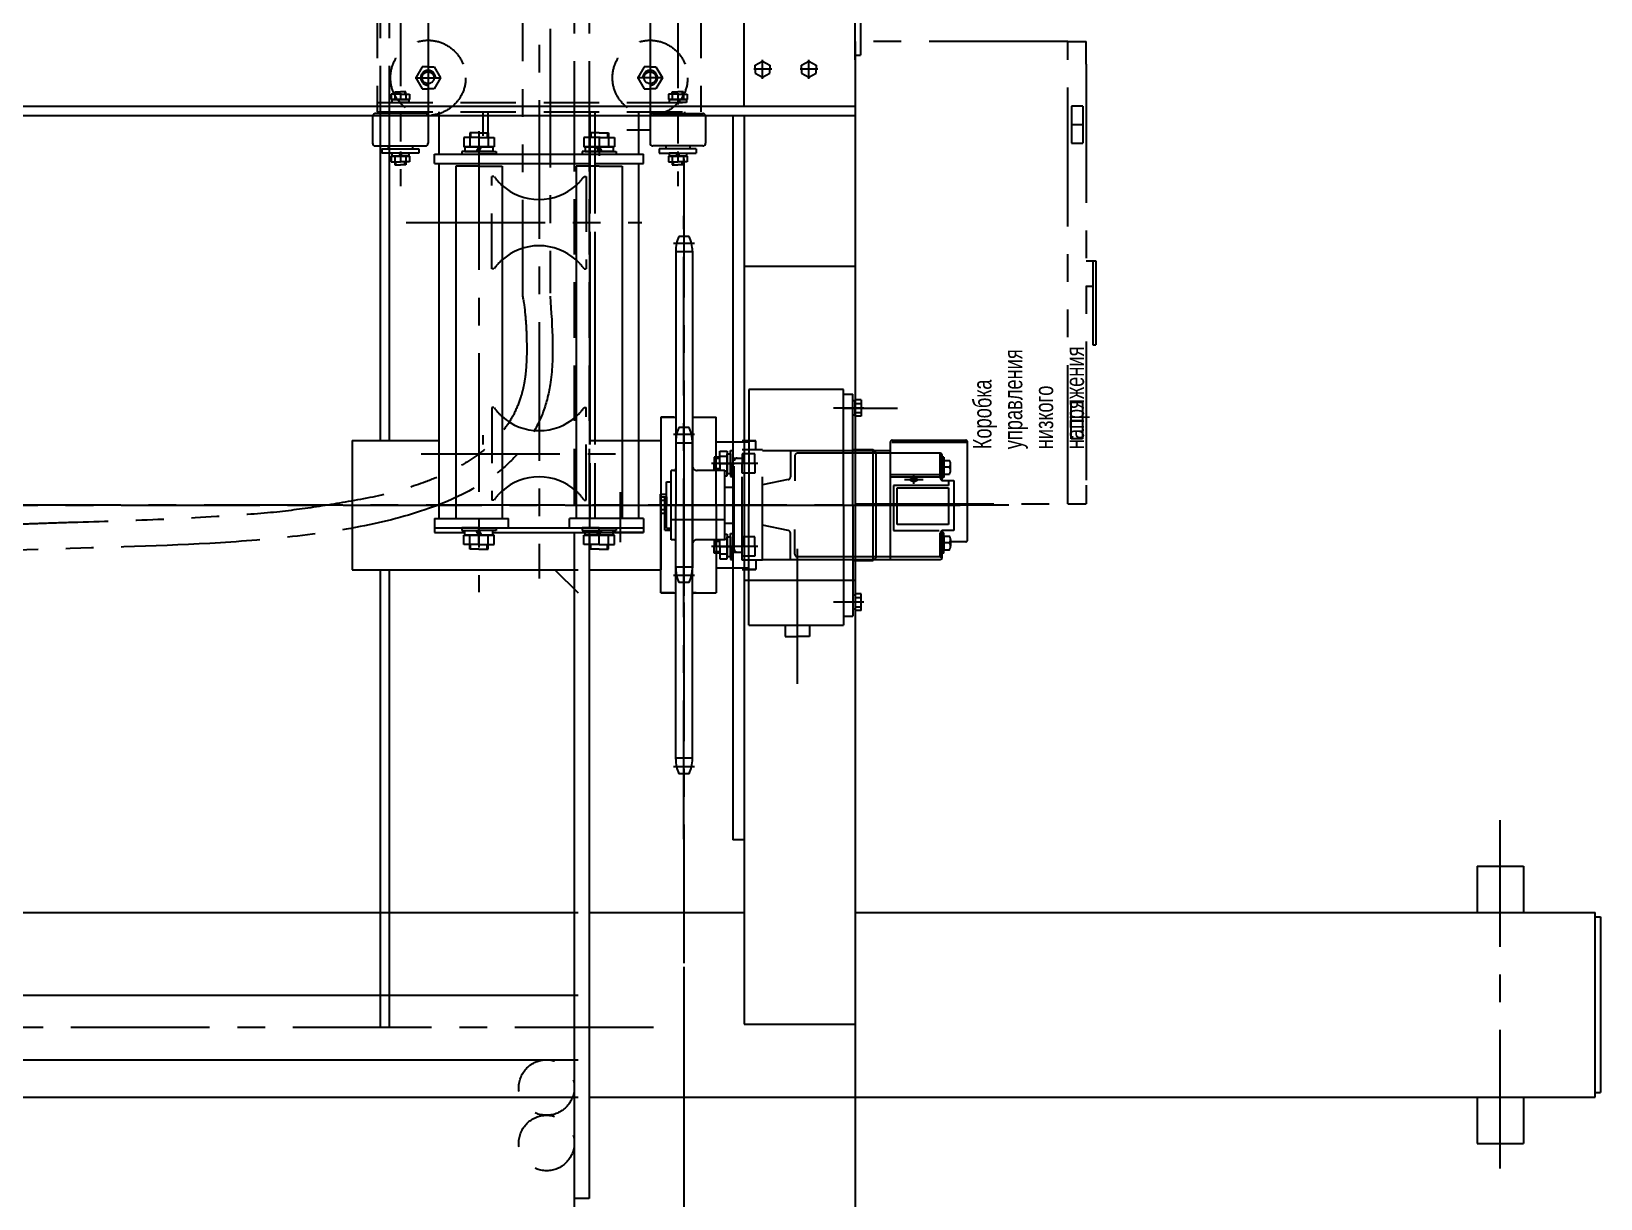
# Model space of a CAD drawing. Header units: millimetres. Extents: x 0 to 10092, y -2165 to 7128.
# Drawn here: x 4848 to 6545, y 1051 to 2314 of the extents above; entities that cross this region are included whole.
import ezdxf

# ---------------------------------------------------------------- set-up
doc = ezdxf.new("R2010")
doc.units = ezdxf.units.MM
doc.header["$LTSCALE"] = 120
for name, pattern in [('F', [0.75, 0.5, -0.25]), ('G', [2, 1.25, -0.25, 0.25, -0.25]), ('K', [2.5, 1.25, -0.25, 0.25, -0.25, 0.25, -0.25])]:
    doc.linetypes.add(name, pattern=pattern)
for name, color, linetype in [('01', 7, 'Continuous'), ('02', 1, 'Continuous'), ('04', 2, 'F'), ('05', 4, 'G'), ('07', 6, 'K'), ('08', 1, 'Continuous')]:
    doc.layers.add(name, color=color, linetype=linetype)
doc.styles.get("Standard").update_dxf_attribs({"font": 'isocp', "width": 0.707, "bigfont": 'intecad.shx'})

msp = doc.modelspace()

# ---------------------------------------------------------------- linework, layer by layer
at = {"color": 7}
for p, q in [((5277.2, 2324.7), (5277.2, 2210.1)), ((5517.2, 2324.7), (5517.2, 2210.1)), ((5289.2, 2180.9), (5289.2, 2221.9)), ((5342.2, 2200.9), (5342.2, 2221.9)), ((5505.2, 2180.9), (5505.2, 2221.9)), ((5284.2, 2170.9), (5284.2, 2180.9)), ((5510.2, 2170.9), (5510.2, 2180.9)), ((5284.2, 2170.9), (5332.2, 2170.9)), ((5289.2, 1786.9), (5289.2, 2170.9)), ((5332.2, 2167.9), (5307.2, 2167.9)), ((5332.2, 2167.9), (5357.2, 2167.9)), ((5462.2, 2167.9), (5437.2, 2167.9)), ((5462.2, 2167.9), (5487.2, 2167.9)), ((5505.2, 1786.9), (5505.2, 2170.9))]:
    msp.add_line(p, q, dxfattribs=at)
at = {"layer": '01', "color": 7, "linetype": 'Continuous'}
for p, q in [((5618.8, 2232.9), (5618.8, 2482.9)), ((5738.8, 2288.2), (5744.8, 2288.2)), ((5452.2, 2226.9), (5452.2, 2116.9)), ((5606.8, 2222.9), (5606.8, 1439.3)), ((5217.2, 2221.9), (5217.2, 2192.9)), ((5225.3, 2222.4), (5225.3, 1871.4)), ((5235.3, 2222.4), (5235.3, 1871.4)), ((5277.2, 2221.9), (5277.2, 2192.9)), ((5452.2, 2116.9), (5452.2, 2221.9)), ((5457.7, 2116.9), (5457.7, 2221.9)), ((5517.2, 2221.9), (5517.2, 2192.9)), ((5577.2, 2221.9), (5577.2, 2192.9)), ((5267.2, 2181.9), (5227.2, 2181.9)), ((5284.2, 2180.9), (5452.2, 2180.9)), ((5457.7, 2180.9), (5510.2, 2180.9)), ((5527.2, 2181.9), (5567.2, 2181.9)), ((5307.2, 2167.9), (5307.2, 1786.9)), ((5332.2, 2170.9), (5452.2, 2170.9)), ((5357.2, 2167.9), (5357.2, 1786.9)), ((5437.2, 2167.9), (5437.2, 1786.9)), ((5457.7, 2170.9), (5510.2, 2170.9)), ((5487.2, 2167.9), (5487.2, 1786.9)), ((5452.2, 2096.9), (5452.2, 1866.9)), ((5452.2, 1866.9), (5452.2, 2096.9)), ((5457.7, 1866.9), (5457.7, 2096.9)), ((5559.5, 2092), (5548.2, 2092)), ((5545, 2076.1), (5545, 1801.4)), ((5563, 2075.3), (5545, 2075.3)), ((5563, 2076.1), (5563, 1801.4)), ((5738.8, 2059.3), (5618.8, 2059.3)), ((5726.3, 1926.4), (5623.8, 1926.4)), ((5623.8, 1926.4), (5623.8, 1801.4)), ((5726.3, 1801.4), (5726.3, 1926.4)), ((5726.3, 1921.4), (5736.3, 1921.4)), ((5736.3, 1801.4), (5736.3, 1921.4)), ((5748.4, 1906.4), (5715.4, 1906.4)), ((5738.9, 1914.1), (5736.3, 1914.1)), ((5745.3, 1915.3), (5738.9, 1915.3)), ((5738.9, 1897.5), (5738.9, 1915.3)), ((5738.9, 1911.4), (5745.3, 1911.4)), ((5738.9, 1901.4), (5745.3, 1901.4)), ((5745.3, 1915.3), (5745.3, 1897.5)), ((5542.9, 1896.4), (5528.8, 1896.4)), ((5528.8, 1896.4), (5528.8, 1801.4)), ((5528.8, 1896.4), (5544, 1896.4)), ((5564, 1896.4), (5588.8, 1896.4)), ((5588.8, 1801.4), (5588.8, 1896.4)), ((5738.9, 1898.7), (5736.3, 1898.7)), ((5745.3, 1897.5), (5738.9, 1897.5)), ((5195.3, 1871.4), (5195.3, 1731.4)), ((5195.3, 1871.4), (5289.2, 1871.4)), ((5451.3, 1871.4), (5528.8, 1871.4)), ((5623.8, 1869.4), (5588.8, 1869.4)), ((5736.3, 1861.4), (5758.3, 1861.4)), ((5758.3, 1861.4), (5761.3, 1858.4)), ((5758.3, 1741.4), (5758.3, 1861.4)), ((5761.3, 1858.4), (5761.3, 1744.4)), ((5452.2, 1846.9), (5452.2, 1786.9)), ((5452.2, 1786.9), (5452.2, 1846.9)), ((5457.7, 1786.9), (5457.7, 1846.9)), ((5528.8, 1801.4), (5528.8, 1731.4)), ((5528.8, 1706.4), (5528.8, 1801.4)), ((5545, 1526.7), (5545, 1801.4)), ((5563, 1526.7), (5563, 1801.4)), ((5588.8, 1801.4), (5588.8, 1706.4)), ((5623.8, 1671.4), (5623.8, 1801.4)), ((5726.3, 1801.4), (5726.3, 1671.4)), ((5736.3, 1801.4), (5736.3, 1681.4)), ((5284.2, 1786.9), (5332.2, 1786.9)), ((5284.2, 1786.9), (5284.2, 1771.9)), ((5332.2, 1786.9), (5364.2, 1786.9)), ((5364.2, 1776.9), (5364.2, 1786.9)), ((5462.2, 1786.9), (5430.2, 1786.9)), ((5430.2, 1776.9), (5430.2, 1786.9)), ((5452.2, 1776.9), (5452.2, 1786.9)), ((5510.2, 1786.9), (5462.2, 1786.9)), ((5510.2, 1786.9), (5510.2, 1771.9)), ((5284.2, 1776.9), (5510.2, 1776.9)), ((5284.2, 1771.9), (5317.1, 1771.9)), ((5347.3, 1771.9), (5510.2, 1771.9)), ((5435.3, 1772.4), (5435.3, 1051.4)), ((5451.3, 1772.4), (5451.3, 1051.4)), ((5510.2, 1771.9), (5477.3, 1771.9)), ((5676.3, 1754), (5676.3, 1608.1)), ((5195.3, 1731.4), (5439.3, 1731.4)), ((5225.3, 1731.4), (5225.3, 1236.4)), ((5235.3, 1731.4), (5235.3, 1236.4)), ((5414.3, 1731.4), (5439.3, 1706.4)), ((5451.3, 1731.4), (5528.8, 1731.4)), ((5588.8, 1733.4), (5623.8, 1733.4)), ((5736.3, 1741.4), (5758.3, 1741.4)), ((5761.3, 1744.4), (5758.3, 1741.4)), ((5738.8, 1719.9), (5618.8, 1719.9)), ((5542.9, 1706.4), (5528.8, 1706.4)), ((5528.8, 1706.4), (5544, 1706.4)), ((5566.9, 1706.4), (5564, 1706.4)), ((5564, 1706.4), (5588.8, 1706.4)), ((5738.9, 1704.1), (5736.3, 1704.1)), ((5738.9, 1705.3), (5738.9, 1687.5)), ((5745.3, 1705.3), (5738.9, 1705.3)), ((5738.9, 1701.4), (5745.3, 1701.4)), ((5745.3, 1687.5), (5745.3, 1705.3)), ((5726.3, 1681.4), (5736.3, 1681.4)), ((5738.9, 1688.7), (5736.3, 1688.7)), ((5738.9, 1691.4), (5745.3, 1691.4)), ((5745.3, 1687.5), (5738.9, 1687.5)), ((5623.8, 1671.4), (5726.3, 1671.4)), ((5663.3, 1671.4), (5663.3, 1659.1)), ((5689.4, 1671.4), (5689.4, 1659.1)), ((5663.3, 1659.1), (5676.3, 1659.1)), ((5689.4, 1659.1), (5676.3, 1659.1)), ((5563, 1527.5), (5545, 1527.5)), ((5559.5, 1510.8), (5548.2, 1510.8)), ((5618.8, 1439.3), (5606.8, 1439.3)), ((6411.3, 1410.9), (6461.3, 1410.9)), ((3626.3, 1360.9), (5439.3, 1360.9)), ((5451.3, 1360.9), (5618.8, 1360.9)), ((5738.8, 1360.9), (6538.8, 1360.9)), ((3626.3, 1271.4), (5439.3, 1271.4)), ((5618.8, 1239.9), (5738.8, 1239.9)), ((1803.3, 1201.4), (5439.3, 1201.4)), ((1803.3, 1160.9), (5439.3, 1160.9)), ((1803.3, 1160.9), (5439.3, 1160.9)), ((5451.3, 1160.9), (6538.8, 1160.9)), ((5451.3, 1160.9), (6538.8, 1160.9)), ((6538.8, 1166.2), (6544.8, 1166.2)), ((6411.3, 1110.9), (6461.3, 1110.9)), ((5451.3, 1051.4), (5435.3, 1051.4)), ((5451.3, 1051.4), (5439.3, 1051.4))]:
    msp.add_line(p, q, dxfattribs=at)
at = {"layer": '01', "color": 7}
for p, q in [((5738.8, 2282.9), (5738.8, 2482.9)), ((5744.8, 2478.2), (5744.8, 2288.2)), ((5630.8, 2277.1), (5638.8, 2281.7)), ((5630.8, 2272.9), (5630.8, 2277.1)), ((5638.8, 2281.7), (5646.8, 2277.1)), ((5646.8, 2277.1), (5646.8, 2272.9)), ((5680.8, 2277.1), (5688.8, 2281.7)), ((5680.8, 2272.9), (5680.8, 2277.1)), ((5688.8, 2281.7), (5696.8, 2277.1)), ((5696.8, 2277.1), (5696.8, 2272.9)), ((5738.8, 2282.9), (5738.8, 1239.9)), ((5630.8, 2272.9), (5630.8, 2268.7)), ((5630.8, 2268.7), (5638.8, 2264.1)), ((5638.8, 2264.1), (5646.8, 2268.7)), ((5646.8, 2268.7), (5646.8, 2272.9)), ((5680.8, 2272.9), (5680.8, 2268.7)), ((5680.8, 2268.7), (5688.8, 2264.1)), ((5688.8, 2264.1), (5696.8, 2268.7)), ((5696.8, 2268.7), (5696.8, 2272.9)), ((1503.8, 2232.9), (5738.8, 2232.9)), ((1503.8, 2222.9), (5738.8, 2222.9)), ((5618.8, 2222.9), (5618.8, 1239.9)), ((5492.2, 2207.4), (5517.2, 2207.4)), ((5220.2, 2189.9), (5247.2, 2189.9)), ((5234.2, 2189.9), (5234.2, 2186.9)), ((5247.2, 2189.9), (5274.2, 2189.9)), ((5260.2, 2189.9), (5260.2, 2186.9)), ((5332.2, 2198.9), (5315.7, 2198.9)), ((5315.7, 2198.9), (5315.7, 2188.9)), ((5315.7, 2188.9), (5332.2, 2188.9)), ((5317.1, 2188.9), (5317.1, 2183.9)), ((5332.2, 2188.9), (5317.1, 2188.9)), ((5332.2, 2203.9), (5322.2, 2203.9)), ((5322.2, 2203.9), (5322.2, 2198.9)), ((5322.2, 2198.9), (5322.2, 2188.9)), ((5332.2, 2188.9), (5329.3, 2183.9)), ((5332.2, 2203.9), (5342.2, 2203.9)), ((5332.2, 2198.9), (5348.7, 2198.9)), ((5348.7, 2188.9), (5332.2, 2188.9)), ((5332.2, 2183.9), (5335.1, 2188.9)), ((5332.2, 2188.9), (5347.3, 2188.9)), ((5342.2, 2203.9), (5342.2, 2198.9)), ((5342.2, 2198.9), (5342.2, 2188.9)), ((5347.3, 2188.9), (5347.3, 2183.9)), ((5348.7, 2198.9), (5348.7, 2188.9)), ((5462.2, 2198.9), (5445.7, 2198.9)), ((5445.7, 2198.9), (5445.7, 2188.9)), ((5445.7, 2188.9), (5462.2, 2188.9)), ((5447.1, 2188.9), (5447.1, 2183.9)), ((5462.2, 2188.9), (5447.1, 2188.9)), ((5462.2, 2203.9), (5452.2, 2203.9)), ((5452.2, 2203.9), (5452.2, 2198.9)), ((5452.2, 2198.9), (5452.2, 2188.9)), ((5462.2, 2183.9), (5459.3, 2188.9)), ((5462.2, 2203.9), (5472.2, 2203.9)), ((5462.2, 2198.9), (5478.7, 2198.9)), ((5478.7, 2188.9), (5462.2, 2188.9)), ((5462.2, 2188.9), (5465.1, 2183.9)), ((5462.2, 2188.9), (5477.3, 2188.9)), ((5472.2, 2203.9), (5472.2, 2198.9)), ((5472.2, 2198.9), (5472.2, 2188.9)), ((5477.3, 2188.9), (5477.3, 2183.9)), ((5478.7, 2198.9), (5478.7, 2188.9)), ((5547.2, 2189.9), (5520.2, 2189.9)), ((5534.2, 2189.9), (5534.2, 2186.9)), ((5574.2, 2189.9), (5547.2, 2189.9)), ((5560.2, 2189.9), (5560.2, 2186.9)), ((5227.2, 2186.9), (5241.2, 2186.9)), ((5234.2, 2186.9), (5241.2, 2186.9)), ((5247.2, 2178.8), (5237.2, 2178.8)), ((5237.2, 2178.8), (5237.2, 2172.8)), ((5237.2, 2172.8), (5247.2, 2172.8)), ((5238, 2181.9), (5238, 2178.8)), ((5247.2, 2181.9), (5238, 2181.9)), ((5238, 2178.8), (5247.2, 2178.8)), ((5239.7, 2186.9), (5254.7, 2186.9)), ((5241.2, 2178.8), (5241.2, 2172.8)), ((5241.2, 2172.8), (5241.2, 2169.6)), ((5247.2, 2181.9), (5245.4, 2178.8)), ((5247.2, 2178.8), (5249, 2181.9)), ((5247.2, 2181.9), (5256.4, 2181.9)), ((5247.2, 2178.8), (5257.2, 2178.8)), ((5256.4, 2178.8), (5247.2, 2178.8)), ((5257.2, 2172.8), (5247.2, 2172.8)), ((5253.2, 2186.9), (5267.2, 2186.9)), ((5253.2, 2186.9), (5260.2, 2186.9)), ((5253.2, 2178.8), (5253.2, 2172.8)), ((5253.2, 2172.8), (5253.2, 2169.6)), ((5256.4, 2181.9), (5256.4, 2178.8)), ((5257.2, 2178.8), (5257.2, 2172.8)), ((5313.7, 2183.9), (5313.7, 2180.9)), ((5332.2, 2183.9), (5313.7, 2183.9)), ((5317.1, 2183.9), (5332.2, 2183.9)), ((5332.2, 2183.9), (5350.7, 2183.9)), ((5347.3, 2183.9), (5332.2, 2183.9)), ((5350.7, 2180.9), (5332.2, 2180.9)), ((5350.7, 2183.9), (5350.7, 2180.9)), ((5443.7, 2183.9), (5443.7, 2180.9)), ((5462.2, 2183.9), (5443.7, 2183.9)), ((5443.7, 2180.9), (5462.2, 2180.9)), ((5447.1, 2183.9), (5462.2, 2183.9)), ((5462.2, 2183.9), (5480.7, 2183.9)), ((5477.3, 2183.9), (5462.2, 2183.9)), ((5480.7, 2183.9), (5480.7, 2180.9)), ((5541.2, 2186.9), (5527.2, 2186.9)), ((5541.2, 2186.9), (5534.2, 2186.9)), ((5547.2, 2178.8), (5537.2, 2178.8)), ((5537.2, 2178.8), (5537.2, 2172.8)), ((5537.2, 2172.8), (5547.2, 2172.8)), ((5538, 2181.9), (5538, 2178.8)), ((5547.2, 2181.9), (5538, 2181.9)), ((5538, 2178.8), (5547.2, 2178.8)), ((5554.7, 2186.9), (5539.7, 2186.9)), ((5541.2, 2178.8), (5541.2, 2172.8)), ((5541.2, 2172.8), (5541.2, 2169.6)), ((5547.2, 2178.8), (5545.4, 2181.9)), ((5547.2, 2181.9), (5549, 2178.8)), ((5547.2, 2181.9), (5556.4, 2181.9)), ((5547.2, 2178.8), (5557.2, 2178.8)), ((5556.4, 2178.8), (5547.2, 2178.8)), ((5557.2, 2172.8), (5547.2, 2172.8)), ((5567.2, 2186.9), (5553.2, 2186.9)), ((5560.2, 2186.9), (5553.2, 2186.9)), ((5553.2, 2178.8), (5553.2, 2172.8)), ((5553.2, 2172.8), (5553.2, 2169.6)), ((5556.4, 2181.9), (5556.4, 2178.8)), ((5557.2, 2178.8), (5557.2, 2172.8)), ((5241.2, 2169.6), (5247.2, 2169.6)), ((5253.2, 2169.6), (5247.2, 2169.6)), ((5541.2, 2169.6), (5547.2, 2169.6)), ((5553.2, 2169.6), (5547.2, 2169.6)), ((5336.7, 1866.9), (5336.7, 1876.9)), ((5457.7, 1866.9), (5457.7, 1876.9)), ((5313.7, 1776.9), (5313.7, 1773.9)), ((5332.2, 1776.9), (5313.7, 1776.9)), ((5313.7, 1773.9), (5332.2, 1773.9)), ((5315.7, 1768.9), (5332.2, 1768.9)), ((5315.7, 1758.9), (5315.7, 1768.9)), ((5317.1, 1773.9), (5332.2, 1773.9)), ((5317.1, 1768.9), (5317.1, 1773.9)), ((5332.2, 1768.9), (5317.1, 1768.9)), ((5322.2, 1758.9), (5322.2, 1768.9)), ((5332.2, 1768.9), (5329.3, 1773.9)), ((5332.2, 1776.9), (5350.7, 1776.9)), ((5350.7, 1773.9), (5332.2, 1773.9)), ((5347.3, 1773.9), (5332.2, 1773.9)), ((5332.2, 1773.9), (5335.1, 1768.9)), ((5348.7, 1768.9), (5332.2, 1768.9)), ((5332.2, 1768.9), (5347.3, 1768.9)), ((5342.2, 1758.9), (5342.2, 1768.9)), ((5347.3, 1768.9), (5347.3, 1773.9)), ((5348.7, 1758.9), (5348.7, 1768.9)), ((5350.7, 1776.9), (5350.7, 1773.9)), ((5443.7, 1776.9), (5443.7, 1773.9)), ((5462.2, 1776.9), (5443.7, 1776.9)), ((5443.7, 1773.9), (5462.2, 1773.9)), ((5445.7, 1768.9), (5462.2, 1768.9)), ((5445.7, 1758.9), (5445.7, 1768.9)), ((5447.1, 1773.9), (5462.2, 1773.9)), ((5447.1, 1768.9), (5447.1, 1773.9)), ((5462.2, 1768.9), (5447.1, 1768.9)), ((5452.2, 1758.9), (5452.2, 1768.9)), ((5462.2, 1773.9), (5459.3, 1768.9)), ((5462.2, 1776.9), (5480.7, 1776.9)), ((5480.7, 1773.9), (5462.2, 1773.9)), ((5477.3, 1773.9), (5462.2, 1773.9)), ((5462.2, 1768.9), (5465.1, 1773.9)), ((5478.7, 1768.9), (5462.2, 1768.9)), ((5462.2, 1768.9), (5477.3, 1768.9)), ((5472.2, 1758.9), (5472.2, 1768.9)), ((5475.2, 1771.9), (5485.2, 1771.9)), ((5477.3, 1768.9), (5477.3, 1773.9)), ((5478.7, 1758.9), (5478.7, 1768.9)), ((5480.7, 1776.9), (5480.7, 1773.9)), ((5495.2, 1771.9), (5485.2, 1771.9)), ((5332.2, 1758.9), (5315.7, 1758.9)), ((5322.2, 1753.9), (5322.2, 1758.9)), ((5332.2, 1753.9), (5322.2, 1753.9)), ((5332.2, 1758.9), (5348.7, 1758.9)), ((5332.2, 1753.9), (5342.2, 1753.9)), ((5342.2, 1753.9), (5342.2, 1758.9)), ((5462.2, 1758.9), (5445.7, 1758.9)), ((5452.2, 1753.9), (5452.2, 1758.9)), ((5462.2, 1753.9), (5452.2, 1753.9)), ((5462.2, 1758.9), (5478.7, 1758.9)), ((5462.2, 1753.9), (5472.2, 1753.9)), ((5472.2, 1753.9), (5472.2, 1758.9)), ((6411.3, 1410.9), (6411.3, 1360.9)), ((6461.3, 1410.9), (6461.3, 1360.9)), ((6538.8, 1160.9), (6538.8, 1360.9)), ((6538.8, 1356.2), (6544.8, 1356.2)), ((6544.8, 1356.2), (6544.8, 1166.2)), ((6411.3, 1160.9), (6411.3, 1110.9)), ((6461.3, 1160.9), (6461.3, 1110.9))]:
    msp.add_line(p, q, dxfattribs=at)
at = {"layer": '01', "color": 7, "linetype": 'Continuous'}
for centre, radius, start, end in [((5220.2, 2192.9), 3, 180, 270), ((5574.2, 2192.9), 3, 270, 0), ((5583.1, 2076.7), 38.1, 156.3599, 180.8982), ((5524.9, 2076.1), 38.1, 359.9921, 24.6156), ((5544, 1897.4), 1, 270, 0), ((5564, 1897.4), 1, 180, 270), ((5544, 1705.4), 1.02, 0, 90), ((5564, 1705.4), 1.02, 90, 180), ((5583.1, 1526.1), 38.1, 179.1018, 203.6401), ((5524.9, 1526.7), 38.1, 335.3844, 0.0079)]:
    msp.add_arc(centre, radius, start, end, dxfattribs=at)
at = {"layer": '01', "color": 7}
for centre, radius, start, end in [((5274.2, 2192.9), 3, 270, 0), ((5520.2, 2192.9), 3, 180, 270), ((5397.2, 2191.9), 60, 228.1897, 270), ((5397.2, 2191.9), 60, 270, 311.8103), ((5397.2, 2021.9), 60, 90, 131.8103), ((5397.2, 2021.9), 60, 48.1897, 90), ((5397.2, 1941.9), 60, 228.1897, 270), ((5397.2, 1941.9), 60, 270, 311.8103), ((5397.2, 1771.9), 60, 90, 131.8103), ((5397.2, 1771.9), 60, 48.1897, 90)]:
    msp.add_arc(centre, radius, start, end, dxfattribs=at)
at = {"layer": '02', "color": 7}
for p, q in [((5323.2, 2203.9), (5323.2, 2198.9)), ((5341.2, 2203.9), (5341.2, 2198.9)), ((5453.2, 2203.9), (5453.2, 2198.9)), ((5471.2, 2203.9), (5471.2, 2198.9)), ((5242.4, 2169.6), (5242.4, 2172.8)), ((5252, 2169.6), (5252, 2172.8)), ((5542.4, 2169.6), (5542.4, 2172.8)), ((5552, 2169.6), (5552, 2172.8)), ((5323.2, 1753.9), (5323.2, 1758.9)), ((5341.2, 1753.9), (5341.2, 1758.9)), ((5453.2, 1753.9), (5453.2, 1758.9)), ((5471.2, 1753.9), (5471.2, 1758.9))]:
    msp.add_line(p, q, dxfattribs=at)
at = {"layer": '04', "color": 7, "linetype": 'F'}
for p, q in [((5435.3, 2551.4), (5435.3, 2222.4)), ((5451.3, 2551.4), (5451.3, 2222.4)), ((5225.3, 2366.4), (5225.3, 2222.4)), ((5235.3, 2366.4), (5235.3, 2222.4)), ((5222.2, 2344.9), (5222.2, 2226.9)), ((5572.2, 2344.9), (5572.2, 2226.9)), ((5270.7, 2275.6), (5263.8, 2263.6)), ((5277.2, 2275.6), (5270.7, 2275.6)), ((5277.2, 2276.2), (5277.2, 2250.8)), ((5277.2, 2275.6), (5283.6, 2275.6)), ((5283.6, 2275.6), (5290.6, 2263.6)), ((5510.7, 2275.6), (5503.8, 2263.6)), ((5517.2, 2275.6), (5510.7, 2275.6)), ((5517.2, 2276.2), (5517.2, 2250.8)), ((5517.2, 2275.6), (5523.6, 2275.6)), ((5523.6, 2275.6), (5530.6, 2263.6)), ((5263.3, 2263.6), (5291.1, 2263.6)), ((5263.8, 2263.6), (5270.7, 2251.6)), ((5290.6, 2263.6), (5283.6, 2251.6)), ((5531.1, 2263.6), (5503.3, 2263.6)), ((5503.8, 2263.6), (5510.7, 2251.6)), ((5530.6, 2263.6), (5523.6, 2251.6)), ((5247.2, 2246), (5237.2, 2246)), ((5237.2, 2246), (5237.2, 2240)), ((5237.2, 2240), (5247.2, 2240)), ((5238, 2240), (5238, 2236.9)), ((5247.2, 2240), (5238, 2240)), ((5241.2, 2246), (5241.2, 2248.4)), ((5241.2, 2248.4), (5247.2, 2248.4)), ((5241.2, 2246), (5241.2, 2240)), ((5242.4, 2248.4), (5242.4, 2246)), ((5253.2, 2248.4), (5247.2, 2248.4)), ((5247.2, 2247.1), (5247.2, 2239)), ((5247.2, 2246), (5257.2, 2246)), ((5257.2, 2240), (5247.2, 2240)), ((5247.2, 2240), (5256.4, 2240)), ((5252, 2248.4), (5252, 2246)), ((5253.2, 2246), (5253.2, 2248.4)), ((5253.2, 2246), (5253.2, 2240)), ((5256.4, 2240), (5256.4, 2236.9)), ((5257.2, 2246), (5257.2, 2240)), ((5270.7, 2251.6), (5277.2, 2251.6)), ((5283.6, 2251.6), (5277.2, 2251.6)), ((5510.7, 2251.6), (5517.2, 2251.6)), ((5523.6, 2251.6), (5517.2, 2251.6)), ((5547.2, 2246), (5537.2, 2246)), ((5537.2, 2246), (5537.2, 2240)), ((5537.2, 2240), (5547.2, 2240)), ((5538, 2240), (5538, 2236.9)), ((5547.2, 2240), (5538, 2240)), ((5541.2, 2246), (5541.2, 2248.4)), ((5541.2, 2248.4), (5547.2, 2248.4)), ((5541.2, 2246), (5541.2, 2240)), ((5542.4, 2248.4), (5542.4, 2246)), ((5553.2, 2248.4), (5547.2, 2248.4)), ((5547.2, 2247.1), (5547.2, 2239)), ((5547.2, 2246), (5557.2, 2246)), ((5547.2, 2242.1), (5547.2, 2234.8)), ((5557.2, 2240), (5547.2, 2240)), ((5547.2, 2240), (5556.4, 2240)), ((5552, 2248.4), (5552, 2246)), ((5553.2, 2246), (5553.2, 2248.4)), ((5553.2, 2246), (5553.2, 2240)), ((5556.4, 2240), (5556.4, 2236.9)), ((5557.2, 2246), (5557.2, 2240)), ((5247.2, 2224.9), (5220.2, 2224.9)), ((5222.2, 2236.9), (5572.2, 2236.9)), ((5222.2, 2226.9), (5572.2, 2226.9)), ((5238, 2236.9), (5247.2, 2236.9)), ((5239.7, 2224.9), (5239.7, 2226.9)), ((5256.4, 2236.9), (5247.2, 2236.9)), ((5274.2, 2224.9), (5247.2, 2224.9)), ((5254.7, 2224.9), (5254.7, 2226.9)), ((5289.2, 2221.9), (5289.2, 2226.9)), ((5336.7, 2200.9), (5336.7, 2226.9)), ((5342.2, 2221.9), (5342.2, 2226.9)), ((5452.2, 2221.9), (5452.2, 2226.9)), ((5457.7, 2221.9), (5457.7, 2226.9)), ((5505.2, 2221.9), (5505.2, 2226.9)), ((5520.2, 2224.9), (5547.2, 2224.9)), ((5538, 2236.9), (5547.2, 2236.9)), ((5539.7, 2224.9), (5539.7, 2226.9)), ((5556.4, 2236.9), (5547.2, 2236.9)), ((5547.2, 2224.9), (5574.2, 2224.9)), ((5554.7, 2224.9), (5554.7, 2226.9)), ((5435.3, 2222.4), (5435.3, 1772.4)), ((5451.3, 2222.4), (5451.3, 1772.4)), ((5348.4, 2156.9), (5346.2, 2156.9)), ((5346.2, 2056.9), (5346.2, 2156.9)), ((5445.9, 2156.9), (5448.2, 2156.9)), ((5448.2, 2156.9), (5448.2, 2056.9)), ((5565.4, 2084.5), (5542.5, 2084.5)), ((5348.4, 2056.9), (5346.2, 2056.9)), ((5445.9, 2056.9), (5448.2, 2056.9)), ((5346.2, 1906.9), (5346.2, 1806.9)), ((5348.4, 1906.9), (5346.2, 1906.9)), ((5445.9, 1906.9), (5448.2, 1906.9)), ((5448.2, 1806.9), (5448.2, 1906.9)), ((5348.4, 1806.9), (5346.2, 1806.9)), ((5445.9, 1806.9), (5448.2, 1806.9)), ((5565.4, 1518.3), (5542.5, 1518.3)), ((5235.3, 1236.4), (5225.3, 1236.4))]:
    msp.add_line(p, q, dxfattribs=at)
at = {"layer": '04', "color": 7, "linetype": 'F', "ltscale": 1.5}
for p, q in [((5559.5, 1885.2), (5548.2, 1885.2)), ((5565.4, 1877.8), (5542.5, 1877.8)), ((5545, 1869.4), (5545, 1801.4)), ((5563, 1868.5), (5545, 1868.5)), ((5563, 1801.4), (5563, 1869.4)), ((5631.6, 1871), (5616.6, 1871)), ((5616.6, 1871), (5631.6, 1871)), ((5631.6, 1861), (5631.6, 1871)), ((5586.6, 1853.3), (5586.6, 1846.3)), ((5592.5, 1853.3), (5586.6, 1853.3)), ((5592.5, 1851.9), (5586.6, 1851.9)), ((5592.5, 1846.3), (5592.5, 1859.7)), ((5592.5, 1859.7), (5600.5, 1859.7)), ((5592.5, 1854.3), (5600.5, 1854.3)), ((5600.5, 1859.7), (5600.5, 1846.3)), ((5600.5, 1857), (5604.1, 1857)), ((5600.5, 1846.3), (5600.5, 1857)), ((5604.1, 1860.3), (5606.6, 1860.3)), ((5604.1, 1846.3), (5604.1, 1860.3)), ((5604.1, 1857), (5604.1, 1846.3)), ((5606.6, 1860.3), (5606.6, 1846.3)), ((5606.6, 1852.2), (5616.6, 1852.2)), ((5616.6, 1741.8), (5616.6, 1861)), ((5638.9, 1861), (5616.6, 1861)), ((5631.6, 1861), (5616.6, 1861)), ((5616.6, 1856.8), (5616.6, 1846.3)), ((5630.6, 1856.8), (5616.6, 1856.8)), ((5630.6, 1846.3), (5630.6, 1856.8)), ((5638.9, 1741.8), (5638.9, 1861)), ((5669, 1860.3), (5669, 1831.9)), ((5673.6, 1854.4), (5673.6, 1827.7)), ((5540, 1763.9), (5540, 1838.9)), ((5543, 1838.9), (5540, 1838.9)), ((5598, 1838.9), (5568, 1838.9)), ((5633.8, 1846.3), (5583.7, 1846.3)), ((5586.6, 1839.3), (5586.6, 1846.3)), ((5592.5, 1840.7), (5586.6, 1840.7)), ((5592.5, 1839.3), (5586.6, 1839.3)), ((5591.5, 1846.3), (5601.6, 1846.3)), ((5592.5, 1846.3), (5592.5, 1838.9)), ((5598, 1763.9), (5598, 1838.9)), ((5598, 1838.3), (5600.5, 1838.3)), ((5598, 1832.9), (5600.5, 1832.9)), ((5598.4, 1846.3), (5606.2, 1846.3)), ((5600.5, 1846.3), (5600.5, 1835.6)), ((5600.5, 1832.9), (5600.5, 1846.3)), ((5600.5, 1835.6), (5604.1, 1835.6)), ((5602.1, 1846.3), (5608.4, 1846.3)), ((5604.1, 1846.3), (5604.1, 1832.3)), ((5604.1, 1835.6), (5604.1, 1846.3)), ((5604.1, 1832.3), (5606.6, 1832.3)), ((5606.6, 1832.3), (5606.6, 1846.3)), ((5608.2, 1753.6), (5608.2, 1849.2)), ((5616.6, 1835.8), (5616.6, 1846.3)), ((5630.6, 1835.8), (5616.6, 1835.8)), ((5630.6, 1846.3), (5630.6, 1835.8)), ((5535, 1826.4), (5540, 1826.4)), ((5535, 1776.4), (5535, 1826.4)), ((5598, 1820.9), (5608.2, 1820.9)), ((5666.6, 1829), (5638.9, 1823.3)), ((5528.6, 1801.4), (5528.6, 1813.3)), ((5528.6, 1813.3), (5535, 1813.3)), ((5528.6, 1810.3), (5533, 1810.3)), ((5533, 1806.4), (5528.6, 1806.4)), ((5528.6, 1801.4), (5528.6, 1792.5)), ((5530.5, 1801.4), (5563.5, 1801.4)), ((5533, 1774.4), (5533, 1810.3)), ((5533, 1810.3), (5535, 1810.3)), ((5533, 1806.4), (5535, 1806.4)), ((5535, 1810.3), (5535, 1801.4)), ((5535, 1792.5), (5535, 1801.4)), ((5545, 1733.5), (5545, 1801.4)), ((5563, 1801.4), (5563, 1733.5)), ((5533, 1796.4), (5528.6, 1796.4)), ((5528.6, 1792.5), (5533, 1792.5)), ((5533, 1796.4), (5535, 1796.4)), ((5533, 1792.5), (5535, 1792.5)), ((5598, 1785.5), (5540, 1785.5)), ((5598, 1782), (5608.2, 1782)), ((5533, 1774.4), (5540, 1774.4)), ((5535, 1776.4), (5540, 1776.4)), ((5598, 1769.9), (5600.5, 1769.9)), ((5598, 1764.5), (5600.5, 1764.5)), ((5600.5, 1769.9), (5600.5, 1756.5)), ((5600.5, 1767.2), (5604.1, 1767.2)), ((5600.5, 1756.5), (5600.5, 1767.2)), ((5604.1, 1770.5), (5606.6, 1770.5)), ((5604.1, 1756.5), (5604.1, 1770.5)), ((5604.1, 1767.2), (5604.1, 1756.5)), ((5616.6, 1767), (5616.6, 1756.5)), ((5630.6, 1767), (5616.6, 1767)), ((5630.6, 1756.5), (5630.6, 1767)), ((5666.6, 1773.8), (5638.9, 1779.6)), ((5669, 1742.5), (5669, 1770.9)), ((5673.6, 1748.4), (5673.6, 1775.1)), ((5543, 1763.9), (5540, 1763.9)), ((5598, 1763.9), (5568, 1763.9)), ((5633.8, 1756.5), (5583.7, 1756.5)), ((5586.6, 1763.5), (5586.6, 1756.5)), ((5592.5, 1763.5), (5586.6, 1763.5)), ((5592.5, 1762.1), (5586.6, 1762.1)), ((5586.6, 1749.5), (5586.6, 1756.5)), ((5592.5, 1750.9), (5586.6, 1750.9)), ((5592.5, 1749.5), (5586.6, 1749.5)), ((5591.5, 1756.5), (5601.6, 1756.5)), ((5592.5, 1756.5), (5592.5, 1763.9)), ((5592.5, 1756.5), (5592.5, 1743.1)), ((5592.5, 1748.5), (5600.5, 1748.5)), ((5598.4, 1756.5), (5606.2, 1756.5)), ((5600.5, 1756.5), (5600.5, 1745.8)), ((5600.5, 1743.1), (5600.5, 1756.5)), ((5602.1, 1756.5), (5608.4, 1756.5)), ((5604.1, 1756.5), (5604.1, 1742.5)), ((5604.1, 1745.8), (5604.1, 1756.5)), ((5606.6, 1742.5), (5606.6, 1756.5)), ((5606.6, 1750.6), (5616.6, 1750.6)), ((5611.2, 1750.6), (5616.6, 1750.6)), ((5616.6, 1746), (5616.6, 1756.5)), ((5630.6, 1756.5), (5630.6, 1746)), ((5563, 1734.3), (5545, 1734.3)), ((5592.5, 1743.1), (5600.5, 1743.1)), ((5600.5, 1745.8), (5604.1, 1745.8)), ((5604.1, 1742.5), (5606.6, 1742.5)), ((5630.6, 1746), (5616.6, 1746)), ((5638.9, 1741.8), (5616.6, 1741.8)), ((5631.6, 1741.8), (5616.6, 1741.8)), ((5631.6, 1731.8), (5616.6, 1731.8)), ((5616.6, 1731.8), (5631.6, 1731.8)), ((5631.6, 1741.8), (5631.6, 1731.8)), ((5565.4, 1725.1), (5542.5, 1725.1)), ((5559.5, 1717.6), (5548.2, 1717.6))]:
    msp.add_line(p, q, dxfattribs=at)
at = {"layer": '04', "color": 7, "linetype": 'F'}
for centre, radius in [((5277.2, 2263.6), 40.6), ((5517.2, 2263.6), 40.6), ((5277.2, 2263.6), 6.4), ((5517.2, 2263.6), 6.4), ((5405.3, 1171.4), 30), ((5405.3, 1111.4), 30)]:
    msp.add_circle(centre, radius, dxfattribs=at)
for centre, radius, start, end in [((5277.2, 2263.6), 8, 357.419, 271.9582), ((5517.2, 2263.6), 8, 268.0418, 182.581), ((5220.2, 2221.9), 3, 90, 180), ((5274.2, 2221.9), 3, 0, 90), ((5520.2, 2221.9), 3, 90, 180), ((5574.2, 2221.9), 3, 0, 90), ((5397.2, 2191.9), 60, 215.6853, 228.1897), ((5397.2, 2191.9), 60, 311.8103, 324.3147), ((5397.2, 2021.9), 60, 131.8103, 144.3147), ((5397.2, 2021.9), 60, 35.6853, 48.1897), ((5397.2, 1941.9), 60, 215.6853, 228.1897), ((5397.2, 1941.9), 60, 311.8103, 324.3147), ((5397.2, 1771.9), 60, 131.8103, 144.3147), ((5397.2, 1771.9), 60, 35.6853, 48.1897)]:
    msp.add_arc(centre, radius, start, end, dxfattribs=at)
at = {"layer": '04', "color": 7, "linetype": 'F', "ltscale": 1.5}
for centre, radius, start, end in [((5583.1, 1870), 38.1, 156.3599, 180.8982), ((5524.9, 1869.4), 38.1, 359.9921, 24.6156), ((5611.2, 1849.2), 3, 90, 180), ((5543, 1840.9), 2, 270, 0), ((5568, 1843.9), 5, 180, 270), ((5666, 1831.9), 3, 281.7061, 0), ((5666, 1770.9), 3, 0, 78.2939), ((5543, 1761.9), 2, 0, 90), ((5568, 1758.9), 5, 90, 180), ((5611.2, 1753.6), 3, 180, 270), ((5583.1, 1732.9), 38.1, 179.1018, 203.6401), ((5524.9, 1733.5), 38.1, 335.3844, 0.0079)]:
    msp.add_arc(centre, radius, start, end, dxfattribs=at)
at = {"layer": '05', "color": 7, "linetype": 'G'}
for p, q in [((5409.2, 2556.5), (5409.2, 2030.5)), ((5397.2, 2479.4), (5397.2, 1722)), ((5247.2, 2404.6), (5247.2, 2146.4)), ((5547.2, 2402.4), (5547.2, 2146.4)), ((5227.2, 2186.9), (5227.2, 2181.9)), ((5267.2, 2186.9), (5267.2, 2181.9)), ((5527.2, 2186.9), (5527.2, 2181.9)), ((5553.8, 2176), (5553.8, 1280.8)), ((5567.2, 2186.9), (5567.2, 2181.9)), ((5553.8, 1440), (5553.8, 2114.3)), ((5726.3, 1906.4), (5784.6, 1906.4)), ((5905, 1801.4), (1365.2, 1801.4))]:
    msp.add_line(p, q, dxfattribs=at)
at = {"layer": '05', "color": 7}
for p, q in [((5638.8, 2262.3), (5638.8, 2283.1)), ((5688.8, 2262.3), (5688.8, 2283.1)), ((5648.7, 2272.9), (5629.5, 2272.9)), ((5698.7, 2272.9), (5679.5, 2272.9)), ((5332.2, 2205.7), (5332.2, 1707.3)), ((5332.2, 2200), (5332.2, 2187.9)), ((5332.2, 2191), (5332.2, 2181.8)), ((5462.2, 2200), (5462.2, 2187.9)), ((5462.2, 2191), (5462.2, 2181.8)), ((5247.2, 2184), (5247.2, 2176.7)), ((5247.2, 2179.9), (5247.2, 2171.8)), ((5332.2, 2186), (5332.2, 2179.1)), ((5462.2, 2186), (5462.2, 2179.1)), ((5547.2, 2184), (5547.2, 2176.7)), ((5547.2, 2179.9), (5547.2, 2171.8)), ((5253.6, 2106.9), (5508.2, 2106.9)), ((5269.8, 1856.9), (5494.8, 1856.9)), ((5485.2, 1761.3), (5485.2, 1815.5)), ((1345.3, 1801.4), (5839.6, 1801.4)), ((5332.2, 1766.8), (5332.2, 1776)), ((5332.2, 1757.9), (5332.2, 1770)), ((5462.2, 1766.8), (5462.2, 1776)), ((5462.2, 1757.9), (5462.2, 1770)), ((5748.4, 1696.4), (5715.4, 1696.4)), ((6436.3, 1083.7), (6436.3, 1460.6)), ((5521, 1236.4), (1672.1, 1236.4))]:
    msp.add_line(p, q, dxfattribs=at)
at = {"layer": '05', "color": 7, "linetype": 'G', "ltscale": 1.5}
for p, q in [((5553.8, 1895.9), (5553.8, 1703.3)), ((5537.6, 1801.4), (5869, 1801.4))]:
    msp.add_line(p, q, dxfattribs=at)
at = {"layer": '05', "color": 7, "linetype": 'G'}
msp.add_spline([(5409.2, 2027.3), (5409.2, 1931.6), (4855.5, 1753.3), (3646.3, 1596.4)], degree=3, dxfattribs=at)
at = {"layer": '07', "color": 7, "linetype": 'K'}
for p, q in [((5379.3, 2431.4), (5379.3, 2027.3)), ((5968.8, 2302.9), (5738.8, 2302.9)), ((5738.8, 2302.9), (5738.8, 1802.9)), ((5968.8, 2302.9), (5988.8, 2302.9)), ((5968.8, 1802.9), (5968.8, 2302.9)), ((5988.8, 2278.4), (5988.8, 2302.9)), ((5988.8, 2278.4), (5988.8, 1822.9)), ((5984.9, 2232.9), (5972.9, 2232.9)), ((5972.9, 2232.9), (5972.9, 2192.9)), ((5984.9, 2232.9), (5984.9, 2192.9)), ((5972.9, 2212.9), (5984.9, 2212.9)), ((5972.9, 2192.9), (5984.9, 2192.9)), ((5988.8, 2065.5), (5995.9, 2065.5)), ((5995.9, 2065.5), (5999, 2065.5)), ((5995.9, 2065.5), (5995.9, 2037.7)), ((5999, 2065.5), (5999, 1974.6)), ((5995.9, 2037.7), (5988.8, 2037.7)), ((5995.9, 2037.7), (5995.9, 1974.6)), ((5995.9, 1974.6), (5999, 1974.6)), ((5972.5, 1912.9), (5984.6, 1912.9)), ((5972.5, 1872.9), (5972.5, 1912.9)), ((5984.6, 1912.9), (5984.6, 1872.9)), ((5972.5, 1892.9), (5984.6, 1892.9)), ((5984.6, 1872.9), (5972.5, 1872.9)), ((5988.8, 1822.9), (5988.8, 1802.9)), ((5738.8, 1802.9), (5968.8, 1802.9)), ((5968.8, 1802.9), (5988.8, 1802.9))]:
    msp.add_line(p, q, dxfattribs=at)
at = {"layer": '07', "color": 7, "linetype": 'K', "ltscale": 1.5}
for p, q in [((5776.9, 1869.5), (5776.9, 1742.5)), ((5778.5, 1869.5), (5859.9, 1869.5)), ((5778.9, 1871.5), (5830.9, 1871.5)), ((5830.9, 1871.5), (5858.5, 1871.5)), ((5860.5, 1763.7), (5860.5, 1869.5)), ((5638.9, 1860.3), (5776.9, 1860.3)), ((5830.9, 1857.4), (5676.6, 1857.4)), ((5757.9, 1860.3), (5757.9, 1742.5)), ((5830.9, 1830.9), (5830.9, 1857.4)), ((5832.9, 1828.1), (5832.9, 1855.4)), ((5832.9, 1853.4), (5832.9, 1831.3)), ((5834.9, 1853.4), (5832.9, 1853.4)), ((5834.9, 1853.4), (5834.9, 1831.3)), ((5834.9, 1835), (5834.9, 1849.7)), ((5834.9, 1849.7), (5840.9, 1849.7)), ((5830.9, 1834.2), (5776.9, 1834.2)), ((5802.4, 1824.3), (5802.4, 1833.2)), ((5840.9, 1842.4), (5834.9, 1842.4)), ((5834.9, 1835), (5840.9, 1835)), ((5842.1, 1838.7), (5842.1, 1846.1)), ((5860.5, 1763.7), (5860.5, 1839.1)), ((5830.9, 1831.5), (5776.9, 1831.5)), ((5780.2, 1822.6), (5780.2, 1773.9)), ((5839.7, 1822.6), (5780.2, 1822.6)), ((5784.5, 1780.3), (5784.5, 1820.2)), ((5784.5, 1820.2), (5839.7, 1820.2)), ((5812.5, 1828.8), (5792.3, 1828.8)), ((5800.2, 1828.8), (5800.1, 1827.2)), ((5804.5, 1828.8), (5804.7, 1827.2)), ((5834.9, 1831.3), (5832.9, 1831.3)), ((5833.9, 1827.9), (5845.6, 1827.9)), ((5839.7, 1827.9), (5839.7, 1822.6)), ((5839.7, 1820.2), (5839.7, 1780.3)), ((5845.6, 1827.9), (5845.6, 1773.9)), ((5780.2, 1773.9), (5829.7, 1773.9)), ((5839.7, 1780.3), (5784.5, 1780.3)), ((5830.9, 1745.4), (5830.9, 1770.9)), ((5832.9, 1743.7), (5832.9, 1773.7)), ((5832.9, 1749.4), (5832.9, 1771.5)), ((5834.9, 1771.5), (5832.9, 1771.5)), ((5845.6, 1773.9), (5833.9, 1773.9)), ((5834.9, 1749.4), (5834.9, 1771.5)), ((5834.9, 1767.9), (5834.9, 1753.1)), ((5834.9, 1767.9), (5840.9, 1767.9)), ((5834.9, 1749.4), (5832.9, 1749.4)), ((5840.9, 1760.5), (5834.9, 1760.5)), ((5834.9, 1753.1), (5840.9, 1753.1)), ((5842.1, 1764.2), (5842.1, 1756.8)), ((5858.5, 1761.7), (5842.1, 1761.7)), ((5638.9, 1742.5), (5830.9, 1742.5)), ((5830.9, 1745.4), (5676.6, 1745.4)), ((5830.9, 1742.5), (5832.9, 1743.7))]:
    msp.add_line(p, q, dxfattribs=at)
for centre, radius, start, end in [((5778.9, 1869.5), 2, 90, 180), ((5858.5, 1869.5), 2, 0, 90), ((5676.6, 1854.4), 3, 90, 180), ((5830.9, 1855.4), 2, 0, 90), ((5836.1, 1846.1), 5.99, 321.9429, 38.0571), ((5836.1, 1838.7), 5.99, 321.9429, 38.0571), ((5833.9, 1830.9), 3, 180, 270), ((5833.9, 1770.9), 3, 90, 180), ((5836.1, 1764.2), 5.99, 321.9429, 38.0571), ((5676.6, 1748.4), 3, 180, 270), ((5830.9, 1747.4), 2, 270, 0), ((5836.1, 1756.8), 5.99, 321.9429, 38.0571), ((5858.5, 1763.7), 2, 270, 0)]:
    msp.add_arc(centre, radius, start, end, dxfattribs=at)
msp.add_ellipse((5802.4, 1828.8), major_axis=(4.06, 0), ratio=0.466032, start_param=3.141593, end_param=9.424778, dxfattribs=at)
for major_axis, ratio in [((-2.15, 0), 0.555542), ((-0.917, 0), 0.701917)]:
    msp.add_ellipse((5802.4, 1828.8), major_axis=major_axis, ratio=ratio, dxfattribs=at)
at = {"layer": '07', "color": 7, "linetype": 'K'}
msp.add_open_spline([(5379.3, 2027.3), (5381.9, 2016), (5383, 1997.7), (5383.5, 1988.8), (5383.8, 1980), (5383.9, 1963.4), (5383.6, 1955.4), (5382.7, 1945), (5382.4, 1942), (5381.7, 1937.2), (5381.4, 1935.3), (5380.8, 1931.7), (5380.4, 1929.9), (5379.2, 1924.6), (5378.3, 1921.2), (5375.3, 1911.8), (5373, 1906), (5367.5, 1895.1), (5364.3, 1889.9), (5357.1, 1880.1), (5353.1, 1875.4), (5344.2, 1866.5), (5339.3, 1862.2), (5328.7, 1854), (5322.9, 1850.1), (5310.4, 1842.7), (5303.8, 1839.2), (5289.7, 1832.5), (5282.2, 1829.4), (5261.3, 1821.6), (5247.3, 1817.3), (5217.6, 1809.7), (5197.8, 1806.4), (5165, 1800.6), (5147.8, 1798.2), (5116.5, 1794), (5098.3, 1792.3), (5046.3, 1788.6), (5015.9, 1787), (4954.5, 1784.4), (4923.4, 1783.5), (4881.1, 1782.2), (4869.6, 1781.8), (4849.2, 1781.1), (4840.3, 1780.8), (4822.5, 1780.1), (4813.7, 1779.7), (4787.3, 1778.6), (4769.9, 1777.8), (4718.3, 1775.3), (4684.7, 1773.3), (4585.8, 1766.8), (4522.6, 1761.6), (4289.5, 1738.7), (4135.7, 1716), (3902, 1675.2), (3816.7, 1658.7), (3701.8, 1636), (3671.3, 1629.9), (3646.3, 1621.4)], degree=3, knots=[0, 0, 0, 0, 26.815106, 26.815106, 53.630212, 53.630212, 80.445318, 80.445318, 91.652491, 91.652491, 99.103043, 99.103043, 106.553595, 106.553595, 121.4547, 121.4547, 149.181467, 149.181467, 176.908235, 176.908235, 204.635002, 204.635002, 232.36177, 232.36177, 260.088537, 260.088537, 287.815304, 287.815304, 315.542072, 315.542072, 361.31322, 361.31322, 407.084368, 407.084368, 452.855517, 452.855517, 498.626665, 498.626665, 571.112847, 571.112847, 643.599029, 643.599029, 670.614719, 670.614719, 691.89349, 691.89349, 713.172261, 713.172261, 755.729802, 755.729802, 840.844885, 840.844885, 1011.075051, 1011.075051, 1492.67198, 1492.67198, 1786.352097, 1786.352097, 1892.817761, 1892.817761, 1892.817761, 1892.817761], dxfattribs=at)
at = {"layer": '08', "color": 7}
for p, q in [((5553.8, 1301.9), (5553.8, 728.1)), ((5738.8, 1239.9), (5738.8, 563.7)), ((5435.3, 1053), (5435.3, 728.1))]:
    msp.add_line(p, q, dxfattribs=at)

# ---------------------------------------------------------------- texts
at = {"layer": '01', "insert": (5866.3, 1861.8), "char_height": 20, "width": 1.569, "attachment_point": 1, "rotation": 90}
msp.add_mtext('{\\fArial|b0|i0|c204|p34;Коробка управления низкого напряжения}', dxfattribs=at)

doc.saveas('drawing.dxf')
